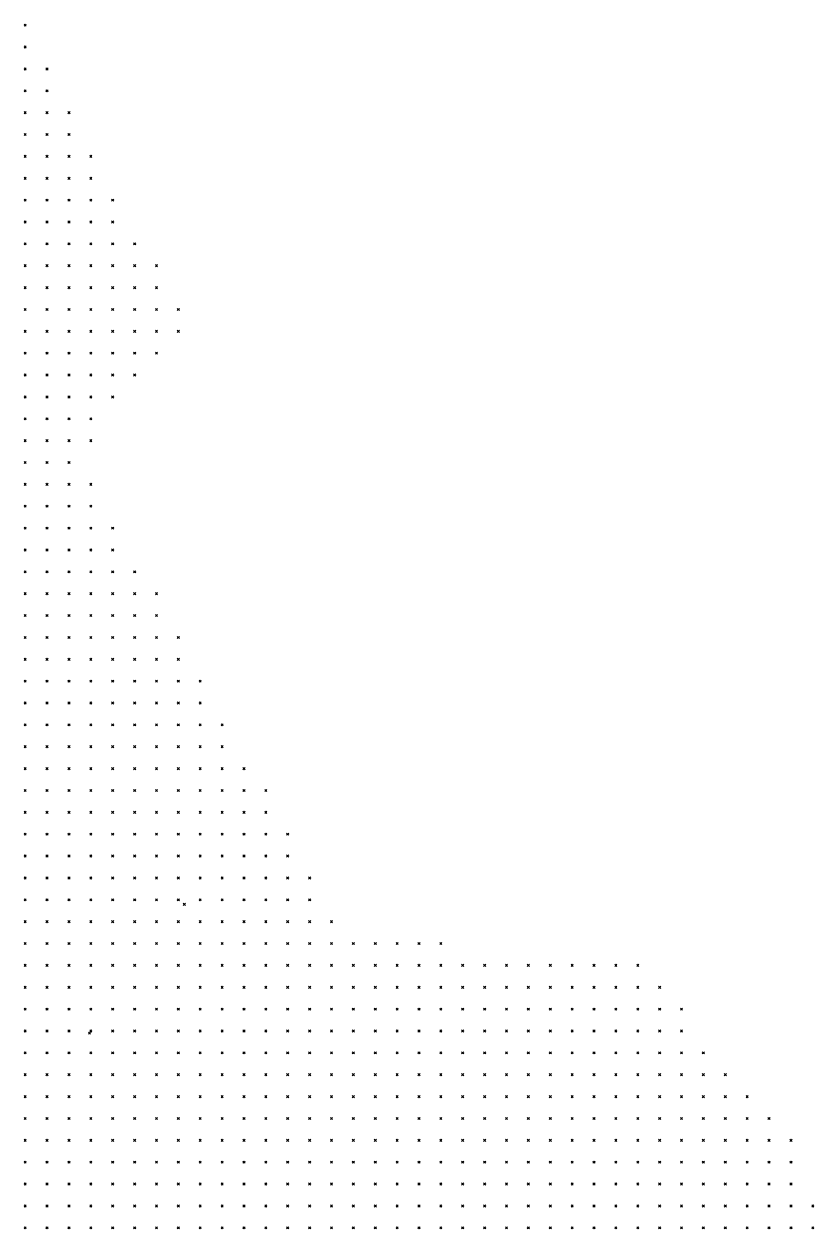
# Model space of a CAD drawing. Header units: metres. Extents: x 441556 to 446409, y 432338 to 461058.
# Drawn here: x 443186.6 to 443294.9, y 449208.6 to 449373.9 of the extents above; entities that cross this region are included whole.
import ezdxf

# ---------------------------------------------------------------- set-up
doc = ezdxf.new("R2010")
doc.units = ezdxf.units.M
doc.header["$MEASUREMENT"] = 0
doc.header["$PDMODE"] = 35
doc.header["$PDSIZE"] = 0.15
doc.layers.add('DTM-NOK-RevN_LIDAR_co_lidar', color=91, linetype='Continuous', lineweight=0)

msp = doc.modelspace()

# ---------------------------------------------------------------- linework, layer by layer
at = {"layer": 'DTM-NOK-RevN_LIDAR_co_lidar'}
for p in [(443186.741, 449373.722, 398.543), (443186.741, 449370.723, 396.493), (443186.741, 449367.724, 393.994), (443189.74, 449367.724, 393.36), (443186.741, 449364.724, 391.692), (443189.74, 449364.724, 390.805), (443186.741, 449361.725, 388.73), (443189.74, 449361.725, 388.118), (443192.739, 449361.725, 387.941), (443186.741, 449358.726, 386.357), (443189.74, 449358.726, 385.342), (443192.739, 449358.726, 385.006), (443186.741, 449355.726, 383.632), (443189.74, 449355.726, 383.069), (443192.739, 449355.726, 382.814), (443195.739, 449355.726, 382.481), (443186.741, 449352.727, 381.499), (443189.74, 449352.727, 381.394), (443192.739, 449352.727, 381.468), (443195.739, 449352.727, 381.558), (443186.741, 449349.728, 379.65), (443189.74, 449349.728, 380.027), (443192.739, 449349.728, 380.516), (443195.739, 449349.728, 380.934), (443198.738, 449349.728, 381.474), (443186.741, 449346.728, 378.417), (443189.74, 449346.728, 378.901), (443192.739, 449346.728, 379.664), (443195.739, 449346.728, 380.098), (443198.738, 449346.728, 380.541), (443186.741, 449343.729, 378.185), (443189.74, 449343.729, 378.68), (443192.739, 449343.729, 379.415), (443195.739, 449343.729, 380.104), (443198.738, 449343.729, 380.48), (443201.737, 449343.729, 380.767), (443186.741, 449340.73, 378.057), (443189.74, 449340.73, 378.709), (443192.739, 449340.73, 379.482), (443195.739, 449340.73, 380.177), (443198.738, 449340.73, 380.521), (443201.737, 449340.73, 380.831), (443204.737, 449340.73, 381.479), (443186.741, 449337.73, 378.115), (443189.74, 449337.73, 378.724), (443192.739, 449337.73, 379.349), (443195.739, 449337.73, 379.769), (443198.738, 449337.73, 380.374), (443201.737, 449337.73, 381.031), (443204.737, 449337.73, 382.023), (443186.741, 449334.731, 378.323), (443189.74, 449334.731, 378.683), (443192.739, 449334.731, 378.956), (443195.739, 449334.731, 379.463), (443198.738, 449334.731, 380.432), (443201.737, 449334.731, 381.332), (443204.737, 449334.731, 383.131), (443207.736, 449334.731, 385.847), (443186.741, 449331.732, 378.127), (443189.74, 449331.732, 378.223), (443192.739, 449331.732, 378.682), (443195.739, 449331.732, 379.468), (443198.738, 449331.732, 380.608), (443201.737, 449331.732, 381.985), (443204.737, 449331.732, 384.331), (443207.736, 449331.732, 387.22), (443186.741, 449328.732, 377.428), (443189.74, 449328.732, 377.752), (443192.739, 449328.732, 378.719), (443195.739, 449328.732, 379.634), (443198.738, 449328.732, 380.819), (443201.737, 449328.732, 382.619), (443204.737, 449328.732, 384.848), (443186.741, 449325.733, 376.719), (443189.74, 449325.733, 377.894), (443192.739, 449325.733, 379.155), (443195.739, 449325.733, 380.198), (443198.738, 449325.733, 381.467), (443201.737, 449325.733, 383.242), (443186.741, 449322.733, 376.616), (443189.74, 449322.733, 378.324), (443192.739, 449322.733, 380.045), (443195.739, 449322.733, 381.35), (443198.738, 449322.733, 382.781), (443186.741, 449319.734, 376.962), (443189.74, 449319.734, 378.885), (443192.739, 449319.734, 380.946), (443195.739, 449319.734, 382.865), (443186.741, 449316.735, 377.419), (443189.74, 449316.735, 379.494), (443192.739, 449316.735, 382.239), (443195.739, 449316.735, 384.544), (443186.741, 449313.735, 378.11), (443189.74, 449313.735, 380.035), (443192.739, 449313.735, 384.123), (443186.741, 449310.736, 379.795), (443189.74, 449310.736, 383.383), (443192.739, 449310.736, 386.947), (443195.739, 449310.736, 388.797), (443186.741, 449307.737, 382.268), (443189.74, 449307.737, 385.026), (443192.739, 449307.737, 388.286), (443195.739, 449307.737, 390.785), (443186.741, 449304.737, 383.667), (443189.74, 449304.737, 386.068), (443192.739, 449304.737, 389.45), (443195.739, 449304.737, 392.297), (443198.738, 449304.737, 395.153), (443186.741, 449301.738, 385.102), (443189.74, 449301.738, 387.414), (443192.739, 449301.738, 390.444), (443195.739, 449301.738, 393.528), (443198.738, 449301.738, 396.244), (443186.741, 449298.739, 386.656), (443189.74, 449298.739, 388.821), (443192.739, 449298.739, 391.196), (443195.739, 449298.739, 393.787), (443198.738, 449298.739, 396.546), (443201.737, 449298.739, 399.116), (443186.741, 449295.739, 388.268), (443189.74, 449295.739, 390.458), (443192.739, 449295.739, 392.292), (443195.739, 449295.739, 394.622), (443198.738, 449295.739, 397.315), (443201.737, 449295.739, 399.939), (443204.737, 449295.739, 402.887), (443186.741, 449292.74, 390.034), (443189.74, 449292.74, 391.876), (443192.739, 449292.74, 393.643), (443195.739, 449292.74, 396.124), (443198.738, 449292.74, 398.823), (443201.737, 449292.74, 401.485), (443204.737, 449292.74, 404.553), (443186.741, 449289.741, 391.803), (443189.74, 449289.741, 393.681), (443192.739, 449289.741, 395.779), (443195.739, 449289.741, 398.419), (443198.738, 449289.741, 401.479), (443201.737, 449289.741, 403.953), (443204.737, 449289.741, 406.489), (443207.736, 449289.741, 409.48), (443186.741, 449286.741, 393.528), (443189.74, 449286.741, 395.765), (443192.739, 449286.741, 398.427), (443195.739, 449286.741, 400.921), (443198.738, 449286.741, 403.861), (443201.737, 449286.741, 406.174), (443204.737, 449286.741, 408.556), (443207.736, 449286.741, 411.47), (443186.741, 449283.742, 395.446), (443189.74, 449283.742, 398.201), (443192.739, 449283.742, 401.518), (443195.739, 449283.742, 404.1), (443198.738, 449283.742, 406.485), (443201.737, 449283.742, 408.39), (443204.737, 449283.742, 410.329), (443207.736, 449283.742, 412.636), (443210.735, 449283.742, 414.891), (443186.741, 449280.743, 396.715), (443189.74, 449280.743, 400.83), (443192.739, 449280.743, 403.776), (443195.739, 449280.743, 406.238), (443198.738, 449280.743, 407.999), (443201.737, 449280.743, 409.754), (443204.737, 449280.743, 411.159), (443207.736, 449280.743, 412.725), (443210.735, 449280.743, 414.66), (443186.741, 449277.743, 397.847), (443189.74, 449277.743, 401.493), (443192.739, 449277.743, 404.231), (443195.739, 449277.743, 406.462), (443198.738, 449277.743, 408.051), (443201.737, 449277.743, 409.381), (443204.737, 449277.743, 410.495), (443207.736, 449277.743, 411.825), (443210.735, 449277.743, 413.644), (443213.735, 449277.743, 415.49), (443186.741, 449274.744, 398.265), (443189.74, 449274.744, 400.972), (443192.739, 449274.744, 403.599), (443195.739, 449274.744, 405.246), (443198.738, 449274.744, 406.707), (443201.737, 449274.744, 408.007), (443204.737, 449274.744, 408.961), (443207.736, 449274.744, 410.332), (443210.735, 449274.744, 412.094), (443213.735, 449274.744, 413.995), (443186.741, 449271.745, 396.969), (443189.74, 449271.745, 399.571), (443192.739, 449271.745, 401.961), (443195.739, 449271.745, 403.271), (443198.738, 449271.745, 404.503), (443201.737, 449271.745, 405.89), (443204.737, 449271.745, 407.098), (443207.736, 449271.745, 408.588), (443210.735, 449271.745, 410.442), (443213.735, 449271.745, 412.442), (443216.734, 449271.745, 414.94), (443186.741, 449268.745, 394.598), (443189.74, 449268.745, 397.136), (443192.739, 449268.745, 399.963), (443195.739, 449268.745, 401.148), (443198.738, 449268.745, 402.315), (443201.737, 449268.745, 403.638), (443204.737, 449268.745, 405.209), (443207.736, 449268.745, 406.932), (443210.735, 449268.745, 408.833), (443213.735, 449268.745, 411.186), (443216.734, 449268.745, 413.617), (443219.733, 449268.745, 414.518), (443186.741, 449265.746, 392.114), (443189.74, 449265.746, 394.707), (443192.739, 449265.746, 397.7), (443195.739, 449265.746, 398.962), (443198.738, 449265.746, 400.285), (443201.737, 449265.746, 401.723), (443204.737, 449265.746, 403.409), (443207.736, 449265.746, 405.404), (443210.735, 449265.746, 407.345), (443213.735, 449265.746, 409.906), (443216.734, 449265.746, 412.013), (443219.733, 449265.746, 412.458), (443186.741, 449262.747, 389.647), (443189.74, 449262.747, 392.615), (443192.739, 449262.747, 395.045), (443195.739, 449262.747, 396.683), (443198.738, 449262.747, 398.16), (443201.737, 449262.747, 399.758), (443204.737, 449262.747, 401.66), (443207.736, 449262.747, 403.768), (443210.735, 449262.747, 405.793), (443213.735, 449262.747, 408.365), (443216.734, 449262.747, 410.008), (443219.733, 449262.747, 410.085), (443222.733, 449262.747, 409.475), (443186.741, 449259.747, 387.484), (443189.74, 449259.747, 390.549), (443192.739, 449259.747, 392.791), (443195.739, 449259.747, 394.433), (443198.738, 449259.747, 396.069), (443201.737, 449259.747, 397.945), (443204.737, 449259.747, 400.053), (443207.736, 449259.747, 402.208), (443210.735, 449259.747, 404.192), (443213.735, 449259.747, 406.573), (443216.734, 449259.747, 407.628), (443219.733, 449259.747, 407.399), (443222.733, 449259.747, 406.825), (443186.741, 449256.748, 385.925), (443189.74, 449256.748, 388.857), (443192.739, 449256.748, 390.652), (443195.739, 449256.748, 392.228), (443198.738, 449256.748, 394.179), (443201.737, 449256.748, 396.579), (443204.737, 449256.748, 398.641), (443207.736, 449256.748, 400.909), (443210.735, 449256.748, 402.864), (443213.735, 449256.748, 404.251), (443216.734, 449256.748, 404.781), (443219.733, 449256.748, 404.679), (443222.733, 449256.748, 404.367), (443225.732, 449256.748, 403.886), (443186.741, 449253.749, 384.645), (443189.74, 449253.749, 387.05), (443192.739, 449253.749, 388.546), (443195.739, 449253.749, 390.499), (443198.738, 449253.749, 392.627), (443201.737, 449253.749, 395.156), (443204.737, 449253.749, 397.367), (443207.736, 449253.749, 399.443), (443210.735, 449253.749, 401.098), (443213.735, 449253.749, 401.798), (443216.734, 449253.749, 402.07), (443219.733, 449253.749, 402.048), (443222.733, 449253.749, 401.823), (443225.732, 449253.749, 401.4), (443208.545, 449253.127, 399.348), (443186.741, 449250.749, 383.303), (443189.74, 449250.749, 384.881), (443192.739, 449250.749, 386.829), (443195.739, 449250.749, 389.084), (443198.738, 449250.749, 391.413), (443201.737, 449250.749, 393.801), (443204.737, 449250.749, 395.862), (443207.736, 449250.749, 397.73), (443210.735, 449250.749, 398.975), (443213.735, 449250.749, 399.46), (443216.734, 449250.749, 399.456), (443219.733, 449250.749, 399.207), (443222.733, 449250.749, 398.624), (443225.732, 449250.749, 398.288), (443228.731, 449250.749, 398.285), (443186.741, 449247.75, 380.734), (443189.74, 449247.75, 383.128), (443192.739, 449247.75, 385.459), (443195.739, 449247.75, 388.188), (443198.738, 449247.75, 390.326), (443201.737, 449247.75, 392.389), (443204.737, 449247.75, 394.148), (443207.736, 449247.75, 395.46), (443210.735, 449247.75, 396.66), (443213.735, 449247.75, 397.343), (443216.734, 449247.75, 396.977), (443219.733, 449247.75, 396.378), (443222.733, 449247.75, 396.007), (443225.732, 449247.75, 395.81), (443228.731, 449247.75, 395.739), (443231.731, 449247.75, 395.718), (443234.73, 449247.75, 395.763), (443237.729, 449247.75, 395.355), (443240.729, 449247.75, 394.673), (443243.728, 449247.75, 394.04), (443186.741, 449244.751, 379.14), (443189.74, 449244.751, 381.809), (443192.739, 449244.751, 384.266), (443195.739, 449244.751, 387.045), (443198.738, 449244.751, 389.251), (443201.737, 449244.751, 391.249), (443204.737, 449244.751, 392.331), (443207.736, 449244.751, 393.269), (443210.735, 449244.751, 393.822), (443213.735, 449244.751, 393.858), (443216.734, 449244.751, 393.587), (443219.733, 449244.751, 393.447), (443222.733, 449244.751, 393.376), (443225.732, 449244.751, 393.138), (443228.731, 449244.751, 393.055), (443231.731, 449244.751, 393.302), (443234.73, 449244.751, 393.29), (443237.729, 449244.751, 392.712), (443240.729, 449244.751, 392.046), (443243.728, 449244.751, 391.469), (443246.727, 449244.751, 391.152), (443249.727, 449244.751, 390.739), (443252.726, 449244.751, 390.951), (443255.725, 449244.751, 391.145), (443258.725, 449244.751, 391.072), (443261.724, 449244.751, 391.028), (443264.723, 449244.751, 390.987), (443267.723, 449244.751, 391.017), (443270.722, 449244.751, 391.265), (443186.741, 449241.751, 378.056), (443189.74, 449241.751, 380.834), (443192.739, 449241.751, 383.358), (443195.739, 449241.751, 385.795), (443198.738, 449241.751, 387.832), (443201.737, 449241.751, 389.487), (443204.737, 449241.751, 390.478), (443207.736, 449241.751, 390.886), (443210.735, 449241.751, 391.047), (443213.735, 449241.751, 390.757), (443216.734, 449241.751, 390.602), (443219.733, 449241.751, 390.275), (443222.733, 449241.751, 389.551), (443225.732, 449241.751, 389.646), (443228.731, 449241.751, 390.367), (443231.731, 449241.751, 390.651), (443234.73, 449241.751, 390.785), (443237.729, 449241.751, 390.091), (443240.729, 449241.751, 389.637), (443243.728, 449241.751, 389.343), (443246.727, 449241.751, 388.686), (443249.727, 449241.751, 388.576), (443252.726, 449241.751, 388.741), (443255.725, 449241.751, 389.147), (443258.725, 449241.751, 388.743), (443261.724, 449241.751, 388.716), (443264.723, 449241.751, 388.727), (443267.723, 449241.751, 388.927), (443270.722, 449241.751, 388.811), (443273.721, 449241.751, 388.899), (443186.741, 449238.752, 377.078), (443189.74, 449238.752, 379.979), (443192.739, 449238.752, 382.224), (443195.739, 449238.752, 384.384), (443198.738, 449238.752, 386.269), (443201.737, 449238.752, 387.541), (443204.737, 449238.752, 388.347), (443207.736, 449238.752, 388.617), (443210.735, 449238.752, 388.294), (443213.735, 449238.752, 387.044), (443216.734, 449238.752, 386.836), (443219.733, 449238.752, 386.89), (443222.733, 449238.752, 386.701), (443225.732, 449238.752, 386.942), (443228.731, 449238.752, 387.396), (443231.731, 449238.752, 387.612), (443234.73, 449238.752, 387.246), (443237.729, 449238.752, 386.732), (443240.729, 449238.752, 386.416), (443243.728, 449238.752, 386.078), (443246.727, 449238.752, 386.072), (443249.727, 449238.752, 385.931), (443252.726, 449238.752, 385.867), (443255.725, 449238.752, 386.148), (443258.725, 449238.752, 386.274), (443261.724, 449238.752, 386.163), (443264.723, 449238.752, 386.003), (443267.723, 449238.752, 386.156), (443270.722, 449238.752, 386.532), (443273.721, 449238.752, 386.669), (443276.721, 449238.752, 387.089), (443186.741, 449235.753, 376.365), (443189.74, 449235.753, 378.423), (443192.739, 449235.753, 381.156), (443195.563, 449235.454, 383.189), (443195.739, 449235.753, 383.357), (443198.738, 449235.753, 384.222), (443201.737, 449235.753, 385.37), (443204.737, 449235.753, 384.392), (443207.736, 449235.753, 385.267), (443210.735, 449235.753, 385.24), (443213.735, 449235.753, 384.579), (443216.734, 449235.753, 384.211), (443219.733, 449235.753, 383.909), (443222.733, 449235.753, 384.089), (443225.732, 449235.753, 384.603), (443228.731, 449235.753, 384.542), (443231.731, 449235.753, 384.283), (443234.73, 449235.753, 384.241), (443237.729, 449235.753, 383.743), (443240.729, 449235.753, 383.724), (443243.728, 449235.753, 383.794), (443246.727, 449235.753, 383.598), (443249.727, 449235.753, 383.605), (443252.726, 449235.753, 383.551), (443255.725, 449235.753, 383.864), (443258.725, 449235.753, 383.982), (443261.724, 449235.753, 383.795), (443264.723, 449235.753, 383.895), (443267.723, 449235.753, 383.903), (443270.722, 449235.753, 384.251), (443273.721, 449235.753, 384.485), (443276.721, 449235.753, 384.973), (443186.741, 449232.753, 375.295), (443189.74, 449232.753, 377.538), (443192.739, 449232.753, 380.284), (443195.739, 449232.753, 381.934), (443198.738, 449232.753, 382.665), (443201.737, 449232.753, 382.746), (443204.737, 449232.753, 382.244), (443207.736, 449232.753, 382.063), (443210.735, 449232.753, 382.066), (443213.735, 449232.753, 382.053), (443216.734, 449232.753, 381.86), (443219.733, 449232.753, 381.619), (443222.733, 449232.753, 381.72), (443225.732, 449232.753, 382.052), (443228.731, 449232.753, 382.073), (443231.731, 449232.753, 381.78), (443234.73, 449232.753, 381.537), (443237.729, 449232.753, 381.329), (443240.729, 449232.753, 381.239), (443243.728, 449232.753, 381.023), (443246.727, 449232.753, 381.013), (443249.727, 449232.753, 381.266), (443252.726, 449232.753, 381.406), (443255.725, 449232.753, 381.431), (443258.725, 449232.753, 381.731), (443261.724, 449232.753, 381.665), (443264.723, 449232.753, 381.738), (443267.723, 449232.753, 381.847), (443270.722, 449232.753, 382.127), (443273.721, 449232.753, 382.073), (443276.721, 449232.753, 382.432), (443279.72, 449232.753, 383.16), (443186.741, 449229.754, 374.382), (443189.74, 449229.754, 376.745), (443192.739, 449229.754, 379.292), (443195.739, 449229.754, 380.313), (443198.738, 449229.754, 380.408), (443201.737, 449229.754, 380.266), (443204.737, 449229.754, 379.954), (443207.736, 449229.754, 379.826), (443210.735, 449229.754, 379.782), (443213.735, 449229.754, 379.74), (443216.734, 449229.754, 379.546), (443219.733, 449229.754, 379.422), (443222.733, 449229.754, 379.429), (443225.732, 449229.754, 379.474), (443228.731, 449229.754, 379.398), (443231.731, 449229.754, 379.143), (443234.73, 449229.754, 379.027), (443237.729, 449229.754, 378.863), (443240.729, 449229.754, 378.431), (443243.728, 449229.754, 378.376), (443246.727, 449229.754, 378.606), (443249.727, 449229.754, 378.829), (443252.726, 449229.754, 379.301), (443255.725, 449229.754, 379.179), (443258.725, 449229.754, 379.19), (443261.724, 449229.754, 379.416), (443264.723, 449229.754, 379.509), (443267.723, 449229.754, 379.411), (443270.722, 449229.754, 379.584), (443273.721, 449229.754, 379.891), (443276.721, 449229.754, 380.438), (443279.72, 449229.754, 381.08), (443282.72, 449229.754, 381.685), (443186.741, 449226.755, 374.292), (443189.74, 449226.755, 376.196), (443192.739, 449226.755, 377.891), (443195.739, 449226.755, 378.376), (443198.738, 449226.755, 378.145), (443201.737, 449226.755, 377.959), (443204.737, 449226.755, 377.867), (443207.736, 449226.755, 377.718), (443210.735, 449226.755, 377.608), (443213.735, 449226.755, 377.501), (443216.734, 449226.755, 377.243), (443219.733, 449226.755, 377.021), (443222.733, 449226.755, 376.862), (443225.732, 449226.755, 376.603), (443228.731, 449226.755, 376.365), (443231.731, 449226.755, 376.155), (443234.73, 449226.755, 375.952), (443237.729, 449226.755, 376.102), (443240.729, 449226.755, 376.093), (443243.728, 449226.755, 376.177), (443246.727, 449226.755, 376.204), (443249.727, 449226.755, 376.517), (443252.726, 449226.755, 376.908), (443255.725, 449226.755, 376.876), (443258.725, 449226.755, 377.076), (443261.724, 449226.755, 376.952), (443264.723, 449226.755, 377.104), (443267.723, 449226.755, 377.236), (443270.722, 449226.755, 377.472), (443273.721, 449226.755, 377.81), (443276.721, 449226.755, 378.43), (443279.72, 449226.755, 379.174), (443282.72, 449226.755, 379.792), (443285.719, 449226.755, 380.362), (443186.741, 449223.755, 373.936), (443189.74, 449223.755, 375.806), (443192.739, 449223.755, 376.001), (443195.739, 449223.755, 375.886), (443198.738, 449223.755, 375.693), (443201.737, 449223.755, 375.694), (443204.737, 449223.755, 375.688), (443207.736, 449223.755, 375.448), (443210.735, 449223.755, 375.398), (443213.735, 449223.755, 375.27), (443216.734, 449223.755, 374.985), (443219.733, 449223.755, 374.762), (443222.733, 449223.755, 374.58), (443225.732, 449223.755, 374.256), (443228.731, 449223.755, 373.986), (443231.731, 449223.755, 373.95), (443234.73, 449223.755, 373.886), (443237.729, 449223.755, 373.806), (443240.729, 449223.755, 373.822), (443243.728, 449223.755, 374.127), (443246.727, 449223.755, 374.23), (443249.727, 449223.755, 374.452), (443252.726, 449223.755, 374.864), (443255.725, 449223.755, 374.927), (443258.725, 449223.755, 375.033), (443261.724, 449223.755, 375.171), (443264.723, 449223.755, 375.337), (443267.723, 449223.755, 375.725), (443270.722, 449223.755, 376.073), (443273.721, 449223.755, 376.393), (443276.721, 449223.755, 376.894), (443279.72, 449223.755, 377.535), (443282.72, 449223.755, 378.259), (443285.719, 449223.755, 378.937), (443288.718, 449223.755, 379.551), (443186.741, 449220.756, 372.929), (443189.74, 449220.756, 374.035), (443192.739, 449220.756, 373.92), (443195.739, 449220.756, 373.617), (443198.738, 449220.756, 373.39), (443201.737, 449220.756, 373.338), (443204.737, 449220.756, 373.379), (443207.736, 449220.756, 373.168), (443210.735, 449220.756, 373.068), (443213.735, 449220.756, 372.949), (443216.734, 449220.756, 372.732), (443219.733, 449220.756, 372.521), (443222.733, 449220.756, 372.678), (443225.732, 449220.756, 372.514), (443228.731, 449220.756, 371.912), (443231.731, 449220.756, 371.881), (443234.73, 449220.756, 371.983), (443237.729, 449220.756, 371.905), (443240.729, 449220.756, 371.885), (443243.728, 449220.756, 372.067), (443246.727, 449220.756, 372.499), (443249.727, 449220.756, 372.621), (443252.726, 449220.756, 373.114), (443255.725, 449220.756, 373.256), (443258.725, 449220.756, 373.527), (443261.724, 449220.756, 374.11), (443264.723, 449220.756, 374.292), (443267.723, 449220.756, 374.795), (443270.722, 449220.756, 375.357), (443273.721, 449220.756, 375.836), (443276.721, 449220.756, 376.216), (443279.72, 449220.756, 376.664), (443282.72, 449220.756, 377.262), (443285.719, 449220.756, 377.806), (443288.718, 449220.756, 378.262), (443291.718, 449220.756, 378.5), (443186.741, 449217.756, 372.011), (443189.74, 449217.756, 372.236), (443192.739, 449217.756, 371.997), (443195.739, 449217.756, 371.552), (443198.738, 449217.756, 371.406), (443201.737, 449217.756, 371.168), (443204.737, 449217.756, 371.089), (443207.736, 449217.756, 370.899), (443210.735, 449217.756, 370.928), (443213.735, 449217.756, 370.908), (443216.734, 449217.756, 370.637), (443219.733, 449217.756, 370.537), (443222.733, 449217.756, 370.529), (443225.732, 449217.756, 370.239), (443228.731, 449217.756, 369.962), (443231.731, 449217.756, 370.093), (443234.73, 449217.756, 370.291), (443237.729, 449217.756, 370.264), (443240.729, 449217.756, 370.533), (443243.728, 449217.756, 370.667), (443246.727, 449217.756, 370.996), (443249.727, 449217.756, 371.335), (443252.726, 449217.756, 371.958), (443255.725, 449217.756, 372.477), (443258.725, 449217.756, 372.923), (443261.724, 449217.756, 373.401), (443264.723, 449217.756, 373.435), (443267.723, 449217.756, 373.702), (443270.722, 449217.756, 374.401), (443273.721, 449217.756, 375.074), (443276.721, 449217.756, 375.481), (443279.72, 449217.756, 375.803), (443282.72, 449217.756, 376.172), (443285.719, 449217.756, 376.539), (443288.718, 449217.756, 376.684), (443291.718, 449217.756, 376.606), (443186.741, 449214.757, 370.451), (443189.74, 449214.757, 370.165), (443192.739, 449214.757, 369.87), (443195.739, 449214.757, 369.553), (443198.738, 449214.757, 369.353), (443201.737, 449214.757, 369.114), (443204.737, 449214.757, 368.96), (443207.736, 449214.757, 368.839), (443210.735, 449214.757, 368.863), (443213.735, 449214.757, 368.653), (443216.734, 449214.757, 368.494), (443219.733, 449214.757, 368.476), (443222.733, 449214.757, 368.57), (443225.732, 449214.757, 368.61), (443228.731, 449214.757, 368.586), (443231.731, 449214.757, 368.814), (443234.73, 449214.757, 369.091), (443237.729, 449214.757, 369.214), (443240.729, 449214.757, 369.539), (443243.728, 449214.757, 369.805), (443246.727, 449214.757, 370.155), (443249.727, 449214.757, 370.669), (443252.726, 449214.757, 371.346), (443255.725, 449214.757, 372.185), (443258.725, 449214.757, 372.602), (443261.724, 449214.757, 372.486), (443264.723, 449214.757, 372.405), (443267.723, 449214.757, 372.482), (443270.722, 449214.757, 373.142), (443273.721, 449214.757, 373.677), (443276.721, 449214.757, 374.01), (443279.72, 449214.757, 374.269), (443282.72, 449214.757, 374.509), (443285.719, 449214.757, 374.735), (443288.718, 449214.757, 374.924), (443291.718, 449214.757, 375.159), (443186.741, 449211.758, 368.525), (443189.74, 449211.758, 368.223), (443192.739, 449211.758, 367.885), (443195.739, 449211.758, 367.606), (443198.738, 449211.758, 367.476), (443201.737, 449211.758, 367.297), (443204.737, 449211.758, 367.18), (443207.736, 449211.758, 367.106), (443210.735, 449211.758, 367.064), (443213.735, 449211.758, 366.901), (443216.734, 449211.758, 366.886), (443219.733, 449211.758, 366.982), (443222.733, 449211.758, 367.246), (443225.732, 449211.758, 367.569), (443228.731, 449211.758, 367.79), (443231.731, 449211.758, 368.08), (443234.73, 449211.758, 368.359), (443237.729, 449211.758, 368.593), (443240.729, 449211.758, 368.88), (443243.728, 449211.758, 369.293), (443246.727, 449211.758, 369.733), (443249.727, 449211.758, 370.283), (443252.726, 449211.758, 370.889), (443255.725, 449211.758, 371.65), (443258.725, 449211.758, 371.654), (443261.724, 449211.758, 371.454), (443264.723, 449211.758, 371.493), (443267.723, 449211.758, 371.646), (443270.722, 449211.758, 372.096), (443273.721, 449211.758, 372.456), (443276.721, 449211.758, 372.754), (443279.72, 449211.758, 373.068), (443282.72, 449211.758, 373.414), (443285.719, 449211.758, 373.815), (443288.718, 449211.758, 374.314), (443291.718, 449211.758, 374.882), (443294.717, 449211.758, 375.468), (443186.741, 449208.758, 366.721), (443189.74, 449208.758, 366.465), (443192.739, 449208.758, 366.142), (443195.739, 449208.758, 365.913), (443198.738, 449208.758, 365.758), (443201.737, 449208.758, 365.723), (443204.737, 449208.758, 365.75), (443207.736, 449208.758, 365.891), (443210.735, 449208.758, 365.886), (443213.735, 449208.758, 365.929), (443216.734, 449208.758, 366.025), (443219.733, 449208.758, 366.21), (443222.733, 449208.758, 366.492), (443225.732, 449208.758, 366.812), (443228.731, 449208.758, 367.15), (443231.731, 449208.758, 367.444), (443234.73, 449208.758, 367.698), (443237.729, 449208.758, 367.995), (443240.729, 449208.758, 368.328), (443243.728, 449208.758, 368.813), (443246.727, 449208.758, 369.322), (443249.727, 449208.758, 369.796), (443252.726, 449208.758, 370.318), (443255.725, 449208.758, 370.756), (443258.725, 449208.758, 370.798), (443261.724, 449208.758, 370.878), (443264.723, 449208.758, 370.948), (443267.723, 449208.758, 371.115), (443270.722, 449208.758, 371.509), (443273.721, 449208.758, 371.933), (443276.721, 449208.758, 372.395), (443279.72, 449208.758, 372.959), (443282.72, 449208.758, 373.517), (443285.719, 449208.758, 374.059), (443288.718, 449208.758, 374.665), (443291.718, 449208.758, 375.349), (443294.717, 449208.758, 376.027)]:
    msp.add_point(p, dxfattribs=at)

doc.saveas('drawing.dxf')
